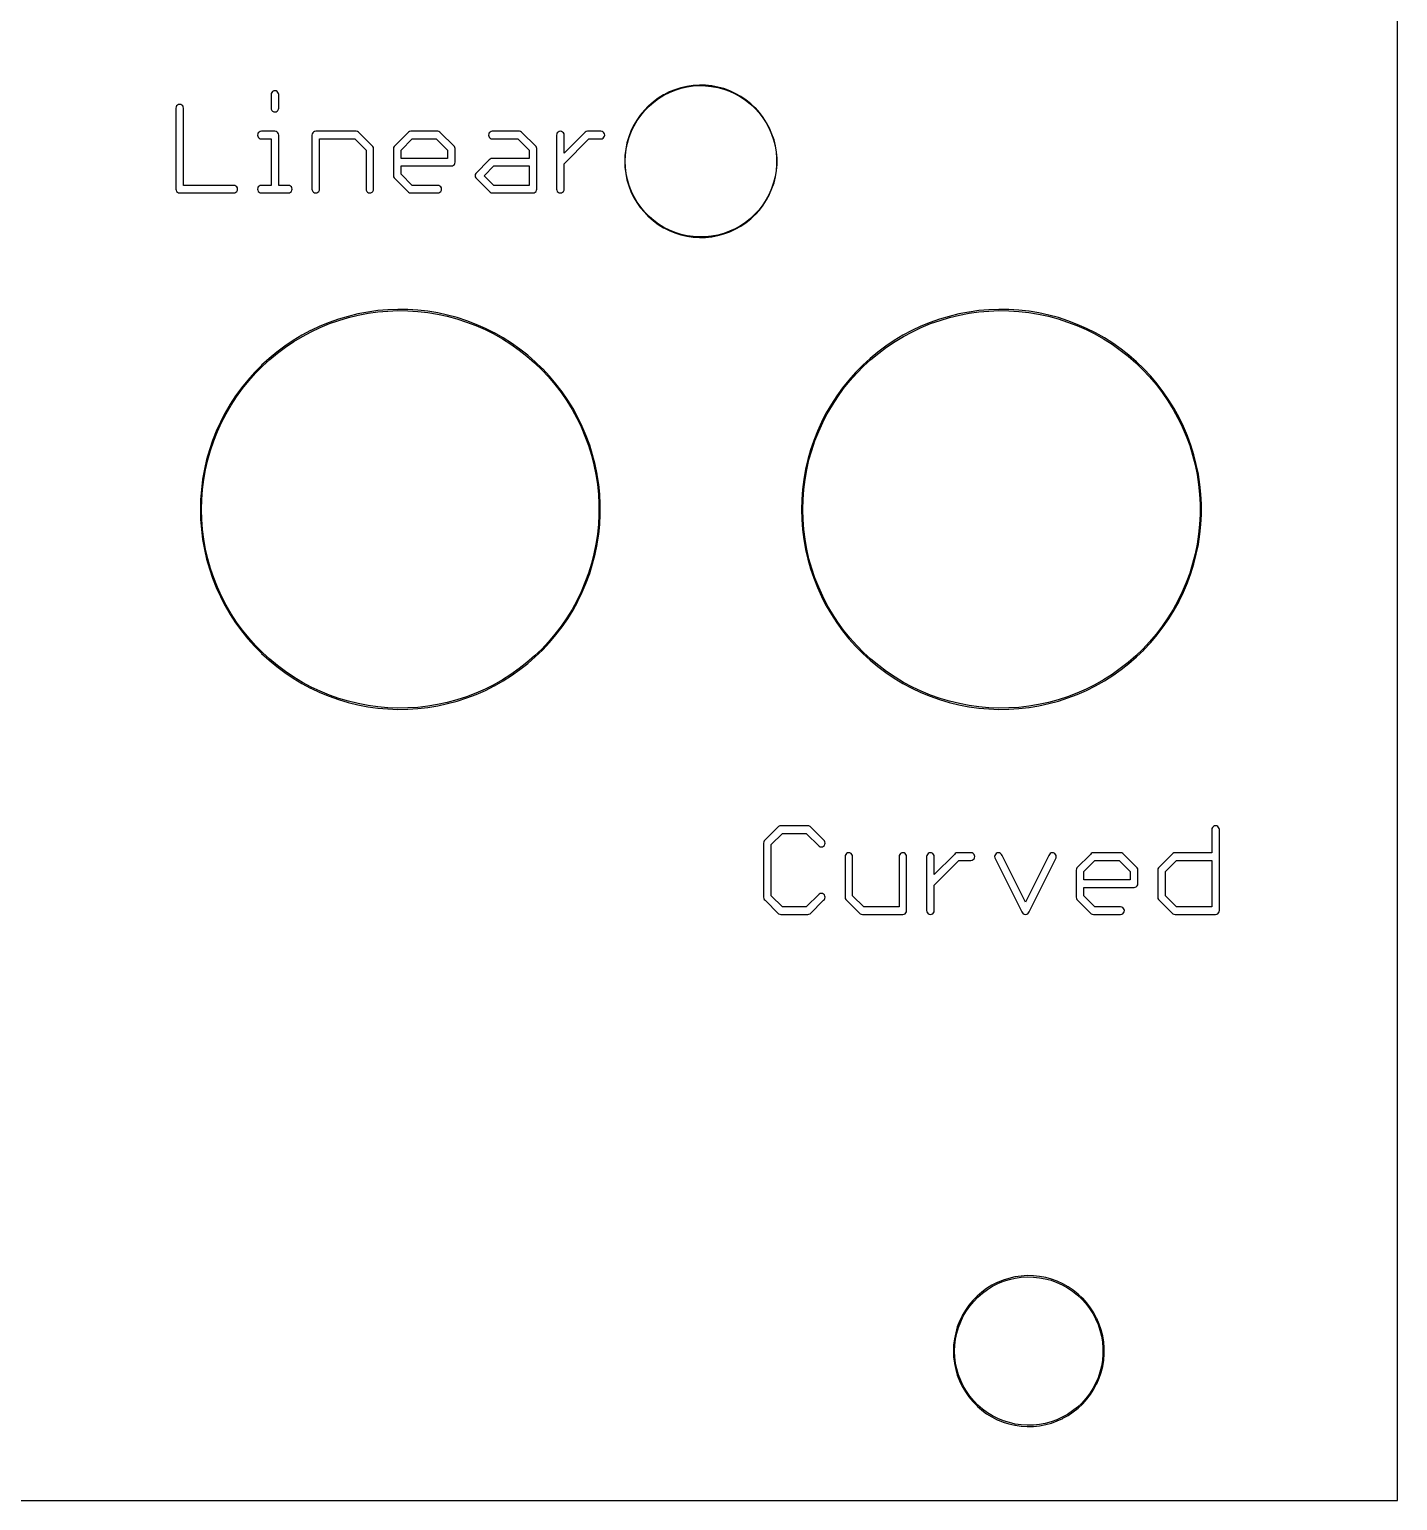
# Model space of a CAD drawing. Extents: x 3 to 69, y 0 to 129.
# Drawn here: x 35.87 to 63.32, y 0.32 to 29.84 of the extents above; entities that cross this region are included whole.
import ezdxf

# ---------------------------------------------------------------- set-up
doc = ezdxf.new("R2010")
doc.units = 0

msp = doc.modelspace()

# ---------------------------------------------------------------- linework, layer by layer
at = {"color": 34, "true_color": 0x008000}
for points in [[(2.7051, 0.3175, 0), (63.32474, 0.3175, 0), (63.32474, 128.81864, 0), (2.7051, 128.81864, 0), (2.7051, 0.3175, 0)], [(49.1871, 28.7147, 0), (49.06263, 28.69691, 0), (49.06107, 28.69667, 0), (48.94169, 28.66873, 0), (48.82231, 28.63063, 0), (48.70801, 28.58491, 0), (48.59625, 28.52903, 0), (48.59483, 28.5283, 0), (48.48815, 28.46226, 0), (48.38909, 28.3886, 0), (48.29511, 28.30732, 0), (48.29399, 28.3062, 0), (48.20763, 28.2173, 0), (48.12635, 28.12078, 0), (48.05523, 28.01918, 0), (47.99173, 27.9125, 0), (47.991, 27.91108, 0), (47.93766, 27.79932, 0), (47.89448, 27.68248, 0), (47.85892, 27.5631, 0), (47.83352, 27.44118, 0), (47.83327, 27.43962, 0), (47.81804, 27.31769, 0), (47.81296, 27.19324, 0), (47.81804, 27.06878, 0), (47.83327, 26.94685, 0), (47.83352, 26.94529, 0), (47.85892, 26.82337, 0), (47.89448, 26.70399, 0), (47.93766, 26.58715, 0), (47.991, 26.47539, 0), (47.99173, 26.47397, 0), (48.05523, 26.36729, 0), (48.12635, 26.26569, 0), (48.20763, 26.16917, 0), (48.29399, 26.08027, 0), (48.29511, 26.07915, 0), (48.38909, 25.99787, 0), (48.48815, 25.92421, 0), (48.59483, 25.85817, 0), (48.59625, 25.85744, 0), (48.70801, 25.80156, 0), (48.82231, 25.75584, 0), (48.94169, 25.71774, 0), (49.06107, 25.6898, 0), (49.06263, 25.68956, 0), (49.1871, 25.67178, 0), (49.31156, 25.66416, 0), (49.43601, 25.6667, 0), (49.55794, 25.6794, 0), (49.5595, 25.67964, 0), (49.68396, 25.7025, 0), (49.80334, 25.73552, 0), (49.92018, 25.7787, 0), (50.03194, 25.8295, 0), (50.03336, 25.83023, 0), (50.14258, 25.89119, 0), (50.24672, 25.95977, 0), (50.34324, 26.03851, 0), (50.43468, 26.12233, 0), (50.4358, 26.12345, 0), (50.51708, 26.21489, 0), (50.59328, 26.31395, 0), (50.66186, 26.41809, 0), (50.72028, 26.52985, 0), (50.72101, 26.53127, 0), (50.76927, 26.64557, 0), (50.80991, 26.76241, 0), (50.84039, 26.88179, 0), (50.86071, 27.00625, 0), (50.86096, 27.00781, 0), (50.87112, 27.13228, 0), (50.87112, 27.25419, 0), (50.86096, 27.37866, 0), (50.86071, 27.38022, 0), (50.84039, 27.50468, 0), (50.80991, 27.62406, 0), (50.76927, 27.7409, 0), (50.72101, 27.8552, 0), (50.72028, 27.85662, 0), (50.66186, 27.96838, 0), (50.59328, 28.07252, 0), (50.51708, 28.17158, 0), (50.4358, 28.26302, 0), (50.43468, 28.26414, 0), (50.34324, 28.34796, 0), (50.24672, 28.4267, 0), (50.14258, 28.49528, 0), (50.03336, 28.55624, 0), (50.03194, 28.55697, 0), (49.92018, 28.60777, 0), (49.80334, 28.65095, 0), (49.68396, 28.68397, 0), (49.5595, 28.70683, 0), (49.55794, 28.70707, 0), (49.43601, 28.71978, 0), (49.31156, 28.72232, 0), (49.1871, 28.7147, 0)], [(49.55746, 25.68951, 0), (49.43601, 25.67686, 0), (49.31156, 25.67432, 0), (49.1871, 25.68193, 0), (49.06392, 25.69954, 0), (48.94482, 25.72741, 0), (48.82544, 25.76551, 0), (48.71114, 25.81123, 0), (48.60063, 25.86648, 0), (48.49412, 25.93242, 0), (48.39506, 26.00608, 0), (48.30128, 26.08719, 0), (48.21584, 26.17514, 0), (48.13456, 26.27166, 0), (48.06344, 26.37326, 0), (48.0002, 26.4795, 0), (47.94733, 26.59028, 0), (47.90415, 26.70712, 0), (47.86859, 26.8265, 0), (47.8433, 26.94789, 0), (47.8282, 27.06878, 0), (47.82312, 27.19324, 0), (47.8282, 27.31769, 0), (47.8433, 27.43858, 0), (47.86859, 27.55997, 0), (47.90415, 27.67935, 0), (47.94733, 27.79619, 0), (48.0002, 27.90697, 0), (48.06344, 28.01321, 0), (48.13456, 28.11481, 0), (48.21584, 28.21133, 0), (48.30128, 28.29928, 0), (48.39506, 28.38039, 0), (48.49412, 28.45405, 0), (48.60063, 28.51999, 0), (48.71114, 28.57524, 0), (48.82544, 28.62096, 0), (48.94482, 28.65906, 0), (49.06392, 28.68693, 0), (49.1871, 28.70454, 0), (49.31156, 28.71216, 0), (49.43601, 28.70962, 0), (49.55746, 28.69696, 0), (49.68083, 28.6743, 0), (49.80021, 28.64128, 0), (49.91705, 28.5981, 0), (50.02821, 28.54757, 0), (50.13661, 28.48707, 0), (50.24075, 28.41849, 0), (50.33727, 28.33975, 0), (50.42804, 28.25655, 0), (50.50887, 28.16561, 0), (50.58507, 28.06655, 0), (50.65365, 27.96241, 0), (50.71139, 27.85195, 0), (50.7596, 27.73777, 0), (50.80024, 27.62093, 0), (50.83072, 27.50155, 0), (50.85082, 27.37846, 0), (50.86096, 27.25419, 0), (50.86096, 27.13228, 0), (50.85082, 27.00801, 0), (50.83072, 26.88492, 0), (50.80024, 26.76554, 0), (50.7596, 26.6487, 0), (50.71139, 26.53452, 0), (50.65365, 26.42406, 0), (50.58507, 26.31992, 0), (50.50887, 26.22086, 0), (50.42804, 26.12992, 0), (50.33727, 26.04672, 0), (50.24075, 25.96798, 0), (50.13661, 25.8994, 0), (50.02821, 25.8389, 0), (49.91705, 25.78837, 0), (49.80021, 25.74519, 0), (49.68083, 25.71217, 0), (49.55746, 25.68951, 0)], [(40.7924, 28.18384, 0), (40.81593, 28.18756, 0), (40.83717, 28.19839, 0), (40.85404, 28.21525, 0), (40.86487, 28.23649, 0), (40.8686, 28.26004, 0), (40.8686, 28.53181, 0), (40.86487, 28.55536, 0), (40.85404, 28.5766, 0), (40.83717, 28.59346, 0), (40.81593, 28.60429, 0), (40.7924, 28.60801, 0), (40.76885, 28.60429, 0), (40.74761, 28.59346, 0), (40.73075, 28.5766, 0), (40.71992, 28.55536, 0), (40.7162, 28.53181, 0), (40.7162, 28.26004, 0), (40.71992, 28.23649, 0), (40.73075, 28.21525, 0), (40.74761, 28.19839, 0), (40.76885, 28.18756, 0), (40.7924, 28.18384, 0)], [(39.96689, 26.55824, 0), (39.99044, 26.56196, 0), (40.01168, 26.57279, 0), (40.02854, 26.58965, 0), (40.03937, 26.61089, 0), (40.04309, 26.63444, 0), (40.03937, 26.65798, 0), (40.02854, 26.67922, 0), (40.01168, 26.69608, 0), (39.99044, 26.70691, 0), (39.96689, 26.71064, 0), (38.9585, 26.71064, 0), (38.9585, 28.26004, 0), (38.95479, 28.28358, 0), (38.94395, 28.30482, 0), (38.9271, 28.32168, 0), (38.90585, 28.33251, 0), (38.8823, 28.33624, 0), (38.85877, 28.33251, 0), (38.83753, 28.32168, 0), (38.82067, 28.30482, 0), (38.80984, 28.28358, 0), (38.8061, 28.26004, 0), (38.8061, 26.63444, 0), (38.80984, 26.61089, 0), (38.82067, 26.58965, 0), (38.83753, 26.57279, 0), (38.85877, 26.56196, 0), (38.8823, 26.55824, 0), (39.96689, 26.55824, 0)], [(40.52061, 27.79521, 0), (40.49707, 27.79149, 0), (40.47583, 27.78066, 0), (40.45897, 27.7638, 0), (40.44814, 27.74256, 0), (40.44441, 27.71901, 0), (40.44814, 27.69547, 0), (40.45897, 27.67423, 0), (40.47583, 27.65737, 0), (40.49707, 27.64654, 0), (40.52061, 27.64281, 0), (40.7162, 27.64281, 0), (40.7162, 26.71064, 0), (40.52061, 26.71064, 0), (40.49707, 26.70691, 0), (40.47583, 26.69608, 0), (40.45897, 26.67922, 0), (40.44814, 26.65798, 0), (40.44441, 26.63444, 0), (40.44814, 26.61089, 0), (40.45897, 26.58965, 0), (40.47583, 26.57279, 0), (40.49707, 26.56196, 0), (40.52061, 26.55824, 0), (41.06163, 26.55824, 0), (41.08518, 26.56196, 0), (41.10642, 26.57279, 0), (41.12328, 26.58965, 0), (41.13411, 26.61089, 0), (41.13783, 26.63444, 0), (41.13411, 26.65798, 0), (41.12328, 26.67922, 0), (41.10642, 26.69608, 0), (41.08518, 26.70691, 0), (41.06163, 26.71064, 0), (40.8686, 26.71064, 0), (40.8686, 27.71901, 0), (40.86487, 27.74256, 0), (40.85404, 27.7638, 0), (40.83717, 27.78066, 0), (40.81593, 27.79149, 0), (40.7924, 27.79521, 0), (40.52061, 27.79521, 0)], [(41.61282, 27.79521, 0), (41.58927, 27.79149, 0), (41.56803, 27.78066, 0), (41.55117, 27.7638, 0), (41.54034, 27.74256, 0), (41.53662, 27.71901, 0), (41.53662, 26.63444, 0), (41.54034, 26.61089, 0), (41.55117, 26.58965, 0), (41.56803, 26.57279, 0), (41.58927, 26.56196, 0), (41.61282, 26.55824, 0), (41.63636, 26.56196, 0), (41.6576, 26.57279, 0), (41.67446, 26.58965, 0), (41.68529, 26.61089, 0), (41.68902, 26.63444, 0), (41.68902, 27.64281, 0), (42.39539, 27.64281, 0), (42.6212, 27.417, 0), (42.6212, 26.63444, 0), (42.62492, 26.61089, 0), (42.63575, 26.58965, 0), (42.65261, 26.57279, 0), (42.67385, 26.56196, 0), (42.6974, 26.55824, 0), (42.72094, 26.56196, 0), (42.74218, 26.57279, 0), (42.75904, 26.58965, 0), (42.76987, 26.61089, 0), (42.7736, 26.63444, 0), (42.7736, 27.44723, 0), (42.76987, 27.47078, 0), (42.75904, 27.49202, 0), (42.4704, 27.78066, 0), (42.44916, 27.79149, 0), (42.42561, 27.79521, 0), (41.61282, 27.79521, 0)], [(44.3567, 27.10298, 0), (44.37794, 27.11381, 0), (44.3948, 27.13067, 0), (44.40563, 27.15191, 0), (44.40936, 27.17546, 0), (44.40936, 27.44723, 0), (44.40563, 27.47078, 0), (44.3948, 27.49202, 0), (44.10616, 27.78066, 0), (44.08492, 27.79149, 0), (44.06137, 27.79521, 0), (43.52036, 27.79521, 0), (43.49681, 27.79149, 0), (43.47557, 27.78066, 0), (43.18693, 27.49202, 0), (43.1761, 27.47078, 0), (43.17238, 27.44723, 0), (43.17238, 26.90368, 0), (43.1761, 26.88013, 0), (43.18693, 26.85889, 0), (43.20379, 26.84203, 0), (43.47557, 26.57279, 0), (43.49681, 26.56196, 0), (43.52036, 26.55824, 0), (44.06137, 26.55824, 0), (44.08492, 26.56196, 0), (44.10616, 26.57279, 0), (44.12302, 26.58965, 0), (44.13385, 26.61089, 0), (44.13757, 26.63444, 0), (44.13385, 26.65798, 0), (44.12302, 26.67922, 0), (44.10616, 26.69608, 0), (44.08492, 26.70691, 0), (44.06137, 26.71064, 0), (43.55044, 26.71064, 0), (43.32478, 26.93419, 0), (43.32478, 27.09926, 0), (44.33316, 27.09926, 0), (44.3567, 27.10298, 0)], [(45.15612, 27.79521, 0), (45.13257, 27.79149, 0), (45.11133, 27.78066, 0), (45.09447, 27.7638, 0), (45.08364, 27.74256, 0), (45.07992, 27.71901, 0), (45.08364, 27.69547, 0), (45.09447, 27.67423, 0), (45.11133, 27.65737, 0), (45.13257, 27.64654, 0), (45.15612, 27.64281, 0), (45.66945, 27.64281, 0), (45.89526, 27.417, 0), (45.89526, 27.25166, 0), (45.15612, 27.25166, 0), (45.13257, 27.24793, 0), (45.11133, 27.2371, 0), (45.09447, 27.22024, 0), (44.82523, 26.94846, 0), (44.8144, 26.92722, 0), (44.81068, 26.90368, 0), (44.8144, 26.88013, 0), (44.82523, 26.85889, 0), (45.11133, 26.57279, 0), (45.13257, 26.56196, 0), (45.15612, 26.55824, 0), (45.97146, 26.55824, 0), (45.995, 26.56196, 0), (46.01624, 26.57279, 0), (46.0331, 26.58965, 0), (46.04393, 26.61089, 0), (46.04766, 26.63444, 0), (46.04766, 27.44723, 0), (46.04393, 27.47078, 0), (46.0331, 27.49202, 0), (45.74446, 27.78066, 0), (45.72322, 27.79149, 0), (45.69967, 27.79521, 0), (45.15612, 27.79521, 0)], [(46.59884, 27.35809, 0), (46.59884, 27.71901, 0), (46.59511, 27.74256, 0), (46.58428, 27.7638, 0), (46.56742, 27.78066, 0), (46.54618, 27.79149, 0), (46.52264, 27.79521, 0), (46.49909, 27.79149, 0), (46.47785, 27.78066, 0), (46.46099, 27.7638, 0), (46.45016, 27.74256, 0), (46.44644, 27.71901, 0), (46.44644, 26.63444, 0), (46.45016, 26.61089, 0), (46.46099, 26.58965, 0), (46.47785, 26.57279, 0), (46.49909, 26.56196, 0), (46.52264, 26.55824, 0), (46.54618, 26.56196, 0), (46.56742, 26.57279, 0), (46.58428, 26.58965, 0), (46.59511, 26.61089, 0), (46.59884, 26.63444, 0), (46.59884, 27.14523, 0), (47.09642, 27.64281, 0), (47.33544, 27.64281, 0), (47.35898, 27.64654, 0), (47.38022, 27.65737, 0), (47.39708, 27.67423, 0), (47.40791, 27.69547, 0), (47.41164, 27.71901, 0), (47.40791, 27.74256, 0), (47.39708, 27.7638, 0), (47.38022, 27.78066, 0), (47.35898, 27.79149, 0), (47.33544, 27.79521, 0), (47.06619, 27.79521, 0), (47.04265, 27.79149, 0), (47.02141, 27.78066, 0), (46.59884, 27.35809, 0)], [(44.25696, 27.25166, 0), (43.32478, 27.25166, 0), (43.32478, 27.41701, 0), (43.55058, 27.64281, 0), (44.03115, 27.64281, 0), (44.25696, 27.417, 0), (44.25696, 27.25166, 0)], [(45.89526, 26.71064, 0), (45.18634, 26.71064, 0), (44.99309, 26.90389, 0), (45.18664, 27.09926, 0), (45.89526, 27.09926, 0), (45.89526, 26.71064, 0)], [(43.05808, 24.21382, 0), (42.85742, 24.19603, 0), (42.65929, 24.16809, 0), (42.65537, 24.16747, 0), (42.45725, 24.12937, 0), (42.26167, 24.08111, 0), (42.06863, 24.02523, 0), (41.88067, 23.95919, 0), (41.69271, 23.88299, 0), (41.51236, 23.79663, 0), (41.50883, 23.79483, 0), (41.33103, 23.70085, 0), (41.15831, 23.59671, 0), (40.99067, 23.48495, 0), (40.83065, 23.36303, 0), (40.67571, 23.23603, 0), (40.52585, 23.09887, 0), (40.52304, 23.09606, 0), (40.38333, 22.95382, 0), (40.24872, 22.80396, 0), (40.12172, 22.64648, 0), (40.00488, 22.48392, 0), (39.89566, 22.31628, 0), (39.79406, 22.14356, 0), (39.70008, 21.96322, 0), (39.69827, 21.95968, 0), (39.61699, 21.7768, 0), (39.54079, 21.59138, 0), (39.4773, 21.40088, 0), (39.42142, 21.20784, 0), (39.37824, 21.01226, 0), (39.34268, 20.81413, 0), (39.34205, 20.81022, 0), (39.31666, 20.60954, 0), (39.30142, 20.4089, 0), (39.29634, 20.20824, 0), (39.30142, 20.00757, 0), (39.31666, 19.80692, 0), (39.34205, 19.60626, 0), (39.34268, 19.60232, 0), (39.37824, 19.40421, 0), (39.42142, 19.20863, 0), (39.4773, 19.01559, 0), (39.54079, 18.82509, 0), (39.61699, 18.63967, 0), (39.69827, 18.45679, 0), (39.70008, 18.45325, 0), (39.79406, 18.27291, 0), (39.89566, 18.10019, 0), (40.00488, 17.93255, 0), (40.12172, 17.76999, 0), (40.24872, 17.61251, 0), (40.38333, 17.46265, 0), (40.52304, 17.32041, 0), (40.52585, 17.31759, 0), (40.67571, 17.18044, 0), (40.83065, 17.05343, 0), (40.99067, 16.93152, 0), (41.15831, 16.81975, 0), (41.33103, 16.71562, 0), (41.50883, 16.62164, 0), (41.51236, 16.61984, 0), (41.69271, 16.53348, 0), (41.88067, 16.45728, 0), (42.06863, 16.39124, 0), (42.26167, 16.33536, 0), (42.45725, 16.28709, 0), (42.65537, 16.24899, 0), (42.65929, 16.24838, 0), (42.85742, 16.22044, 0), (43.05808, 16.20264, 0), (43.25874, 16.19503, 0), (43.4594, 16.19757, 0), (43.66006, 16.21028, 0), (43.86071, 16.23313, 0), (43.86464, 16.23376, 0), (44.06276, 16.26678, 0), (44.25834, 16.30996, 0), (44.45392, 16.36076, 0), (44.64442, 16.42426, 0), (44.83238, 16.49538, 0), (45.0178, 16.57666, 0), (45.1956, 16.66556, 0), (45.19914, 16.66735, 0), (45.3744, 16.76642, 0), (45.54458, 16.87564, 0), (45.70968, 16.99248, 0), (45.86716, 17.1144, 0), (46.01956, 17.24647, 0), (46.16434, 17.38618, 0), (46.16715, 17.38899, 0), (46.30431, 17.53631, 0), (46.43385, 17.68871, 0), (46.55577, 17.84873, 0), (46.67007, 18.01382, 0), (46.77675, 18.18655, 0), (46.87327, 18.3618, 0), (46.87507, 18.36535, 0), (46.96143, 18.54569, 0), (47.04017, 18.73111, 0), (47.11129, 18.92161, 0), (47.16971, 19.11211, 0), (47.22051, 19.30769, 0), (47.26115, 19.50327, 0), (47.26178, 19.5072, 0), (47.29226, 19.70786, 0), (47.31258, 19.90597, 0), (47.32274, 20.10663, 0), (47.32274, 20.30983, 0), (47.31258, 20.5105, 0), (47.29226, 20.70862, 0), (47.26178, 20.90928, 0), (47.26115, 20.9132, 0), (47.22051, 21.10878, 0), (47.16971, 21.30436, 0), (47.11129, 21.49486, 0), (47.04017, 21.68536, 0), (46.96143, 21.87078, 0), (46.87507, 22.05112, 0), (46.87327, 22.05466, 0), (46.77675, 22.22992, 0), (46.67007, 22.40264, 0), (46.55577, 22.56774, 0), (46.43385, 22.72776, 0), (46.30431, 22.88016, 0), (46.16715, 23.02748, 0), (46.16434, 23.03029, 0), (46.01956, 23.16999, 0), (45.86716, 23.30207, 0), (45.70968, 23.42399, 0), (45.54458, 23.54083, 0), (45.3744, 23.65005, 0), (45.19914, 23.74911, 0), (45.1956, 23.75091, 0), (45.0178, 23.83981, 0), (44.83238, 23.92109, 0), (44.64442, 23.99221, 0), (44.45392, 24.05571, 0), (44.25834, 24.10651, 0), (44.06276, 24.14969, 0), (43.86464, 24.18271, 0), (43.86071, 24.18333, 0), (43.66006, 24.2062, 0), (43.4594, 24.2189, 0), (43.25874, 24.22143, 0), (43.05808, 24.21382, 0)], [(55.12307, 24.21382, 0), (54.92242, 24.19603, 0), (54.7243, 24.16809, 0), (54.72037, 24.16747, 0), (54.52225, 24.12937, 0), (54.32667, 24.08111, 0), (54.13363, 24.02523, 0), (53.94567, 23.95919, 0), (53.75771, 23.88299, 0), (53.57737, 23.79663, 0), (53.57383, 23.79483, 0), (53.39603, 23.70085, 0), (53.22331, 23.59671, 0), (53.05567, 23.48495, 0), (52.89565, 23.36303, 0), (52.74071, 23.23603, 0), (52.59085, 23.09887, 0), (52.58804, 23.09606, 0), (52.44834, 22.95382, 0), (52.31372, 22.80396, 0), (52.18672, 22.64648, 0), (52.06988, 22.48392, 0), (51.96066, 22.31628, 0), (51.85906, 22.14356, 0), (51.76508, 21.96322, 0), (51.76328, 21.95968, 0), (51.682, 21.7768, 0), (51.6058, 21.59138, 0), (51.5423, 21.40088, 0), (51.48642, 21.20784, 0), (51.44324, 21.01226, 0), (51.40768, 20.81413, 0), (51.40705, 20.81022, 0), (51.38166, 20.60954, 0), (51.36642, 20.4089, 0), (51.36134, 20.20824, 0), (51.36642, 20.00757, 0), (51.38166, 19.80692, 0), (51.40705, 19.60626, 0), (51.40768, 19.60232, 0), (51.44324, 19.40421, 0), (51.48642, 19.20863, 0), (51.5423, 19.01559, 0), (51.6058, 18.82509, 0), (51.682, 18.63967, 0), (51.76328, 18.45679, 0), (51.76508, 18.45325, 0), (51.85906, 18.27291, 0), (51.96066, 18.10019, 0), (52.06988, 17.93255, 0), (52.18672, 17.76999, 0), (52.31372, 17.61251, 0), (52.44834, 17.46265, 0), (52.58804, 17.32041, 0), (52.59085, 17.31759, 0), (52.74071, 17.18044, 0), (52.89565, 17.05343, 0), (53.05567, 16.93152, 0), (53.22331, 16.81975, 0), (53.39603, 16.71562, 0), (53.57383, 16.62164, 0), (53.57737, 16.61984, 0), (53.75771, 16.53348, 0), (53.94567, 16.45728, 0), (54.13363, 16.39124, 0), (54.32667, 16.33536, 0), (54.52225, 16.28709, 0), (54.72037, 16.24899, 0), (54.7243, 16.24838, 0), (54.92242, 16.22044, 0), (55.12307, 16.20264, 0), (55.32374, 16.19503, 0), (55.52439, 16.19757, 0), (55.72506, 16.21028, 0), (55.92572, 16.23313, 0), (55.92964, 16.23376, 0), (56.12776, 16.26678, 0), (56.32334, 16.30996, 0), (56.51892, 16.36076, 0), (56.70942, 16.42426, 0), (56.89738, 16.49538, 0), (57.0828, 16.57666, 0), (57.2606, 16.66556, 0), (57.26414, 16.66735, 0), (57.4394, 16.76642, 0), (57.60958, 16.87564, 0), (57.77468, 16.99248, 0), (57.93216, 17.1144, 0), (58.08456, 17.24647, 0), (58.22934, 17.38618, 0), (58.23215, 17.38899, 0), (58.36931, 17.53631, 0), (58.49885, 17.68871, 0), (58.62077, 17.84873, 0), (58.73507, 18.01382, 0), (58.84175, 18.18655, 0), (58.93827, 18.3618, 0), (58.94007, 18.36535, 0), (59.02643, 18.54569, 0), (59.10517, 18.73111, 0), (59.17629, 18.92161, 0), (59.23471, 19.11211, 0), (59.28551, 19.30769, 0), (59.32615, 19.50327, 0), (59.32678, 19.5072, 0), (59.35726, 19.70786, 0), (59.37758, 19.90597, 0), (59.38774, 20.10663, 0), (59.38774, 20.30983, 0), (59.37758, 20.5105, 0), (59.35726, 20.70862, 0), (59.32678, 20.90928, 0), (59.32615, 20.9132, 0), (59.28551, 21.10878, 0), (59.23471, 21.30436, 0), (59.17629, 21.49486, 0), (59.10517, 21.68536, 0), (59.02643, 21.87078, 0), (58.94007, 22.05112, 0), (58.93827, 22.05466, 0), (58.84175, 22.22992, 0), (58.73507, 22.40264, 0), (58.62077, 22.56774, 0), (58.49885, 22.72776, 0), (58.36931, 22.88016, 0), (58.23215, 23.02748, 0), (58.22934, 23.03029, 0), (58.08456, 23.16999, 0), (57.93216, 23.30207, 0), (57.77468, 23.42399, 0), (57.60958, 23.54083, 0), (57.4394, 23.65005, 0), (57.26414, 23.74911, 0), (57.2606, 23.75091, 0), (57.0828, 23.83981, 0), (56.89738, 23.92109, 0), (56.70942, 23.99221, 0), (56.51892, 24.05571, 0), (56.32334, 24.10651, 0), (56.12776, 24.14969, 0), (55.92964, 24.18271, 0), (55.92572, 24.18333, 0), (55.72506, 24.2062, 0), (55.52439, 24.2189, 0), (55.32374, 24.22143, 0), (55.12307, 24.21382, 0)], [(43.66006, 16.23567, 0), (43.4594, 16.22297, 0), (43.25874, 16.22043, 0), (43.05808, 16.22805, 0), (42.85742, 16.24583, 0), (42.66194, 16.2734, 0), (42.4651, 16.31125, 0), (42.26952, 16.35951, 0), (42.07648, 16.41538, 0), (41.88852, 16.48143, 0), (41.70056, 16.55763, 0), (41.52185, 16.6432, 0), (41.34596, 16.73617, 0), (41.17324, 16.8403, 0), (41.0056, 16.95207, 0), (40.84558, 17.07398, 0), (40.69064, 17.20099, 0), (40.54118, 17.33778, 0), (40.40388, 17.47758, 0), (40.26927, 17.62744, 0), (40.14227, 17.78492, 0), (40.02543, 17.94747, 0), (39.91621, 18.11512, 0), (39.81461, 18.28784, 0), (39.72217, 18.46522, 0), (39.64115, 18.64752, 0), (39.56495, 18.83294, 0), (39.50145, 19.02344, 0), (39.44556, 19.21648, 0), (39.40238, 19.41206, 0), (39.36728, 19.60765, 0), (39.34205, 19.80692, 0), (39.32682, 20.00757, 0), (39.32174, 20.20824, 0), (39.32682, 20.4089, 0), (39.34205, 20.60954, 0), (39.36728, 20.8088, 0), (39.40238, 21.00441, 0), (39.44556, 21.19999, 0), (39.50145, 21.39303, 0), (39.56495, 21.58353, 0), (39.64115, 21.76895, 0), (39.72217, 21.95125, 0), (39.81461, 22.12863, 0), (39.91621, 22.30135, 0), (40.02543, 22.46899, 0), (40.14227, 22.63155, 0), (40.26927, 22.78903, 0), (40.40388, 22.93889, 0), (40.54127, 23.07877, 0), (40.69064, 23.21548, 0), (40.84558, 23.34248, 0), (41.0056, 23.4644, 0), (41.17324, 23.57616, 0), (41.34596, 23.6803, 0), (41.52165, 23.77317, 0), (41.70056, 23.85884, 0), (41.88852, 23.93504, 0), (42.07648, 24.00108, 0), (42.26952, 24.05696, 0), (42.4651, 24.10522, 0), (42.66194, 24.14307, 0), (42.85742, 24.17064, 0), (43.05808, 24.18842, 0), (43.25874, 24.19604, 0), (43.4594, 24.1935, 0), (43.66006, 24.1808, 0), (43.86008, 24.15801, 0), (44.05491, 24.12554, 0), (44.25049, 24.08236, 0), (44.44607, 24.03156, 0), (44.63657, 23.96806, 0), (44.82453, 23.89694, 0), (45.00995, 23.81566, 0), (45.18467, 23.7283, 0), (45.35947, 23.6295, 0), (45.52965, 23.52028, 0), (45.69475, 23.40344, 0), (45.85223, 23.28152, 0), (46.00463, 23.14944, 0), (46.1475, 23.01158, 0), (46.28376, 22.86523, 0), (46.4133, 22.71283, 0), (46.53522, 22.55281, 0), (46.64952, 22.38771, 0), (46.7562, 22.21499, 0), (46.85192, 22.04119, 0), (46.93728, 21.86293, 0), (47.01602, 21.67751, 0), (47.08714, 21.48701, 0), (47.14556, 21.29651, 0), (47.19636, 21.10093, 0), (47.23692, 20.90573, 0), (47.26685, 20.70862, 0), (47.28718, 20.5105, 0), (47.29734, 20.30983, 0), (47.29734, 20.10663, 0), (47.28718, 19.90597, 0), (47.26685, 19.70786, 0), (47.2369, 19.51064, 0), (47.19636, 19.31553, 0), (47.14556, 19.11996, 0), (47.08714, 18.92946, 0), (47.01602, 18.73895, 0), (46.93728, 18.55354, 0), (46.85192, 18.37528, 0), (46.7562, 18.20148, 0), (46.64952, 18.02875, 0), (46.53522, 17.86366, 0), (46.4133, 17.70364, 0), (46.28376, 17.55124, 0), (46.1475, 17.40489, 0), (46.00463, 17.26702, 0), (45.85223, 17.13495, 0), (45.69475, 17.01303, 0), (45.52965, 16.89619, 0), (45.35947, 16.78697, 0), (45.18482, 16.68825, 0), (45.00995, 16.60081, 0), (44.82453, 16.51953, 0), (44.63657, 16.44841, 0), (44.44607, 16.38491, 0), (44.25049, 16.33411, 0), (44.05491, 16.29093, 0), (43.86008, 16.25846, 0), (43.66006, 16.23567, 0)], [(55.72506, 16.23567, 0), (55.52439, 16.22297, 0), (55.32374, 16.22043, 0), (55.12307, 16.22805, 0), (54.92242, 16.24583, 0), (54.72691, 16.2734, 0), (54.5301, 16.31125, 0), (54.33452, 16.35951, 0), (54.14148, 16.41538, 0), (53.95352, 16.48143, 0), (53.76556, 16.55763, 0), (53.58685, 16.6432, 0), (53.41096, 16.73617, 0), (53.23824, 16.8403, 0), (53.0706, 16.95207, 0), (52.91058, 17.07398, 0), (52.75564, 17.20099, 0), (52.60618, 17.33778, 0), (52.46889, 17.47758, 0), (52.33427, 17.62744, 0), (52.20727, 17.78492, 0), (52.09043, 17.94747, 0), (51.98121, 18.11512, 0), (51.87961, 18.28784, 0), (51.78717, 18.46522, 0), (51.70615, 18.64752, 0), (51.62995, 18.83294, 0), (51.56645, 19.02344, 0), (51.51057, 19.21648, 0), (51.46739, 19.41206, 0), (51.43228, 19.60765, 0), (51.40706, 19.80692, 0), (51.39182, 20.00757, 0), (51.38674, 20.20824, 0), (51.39182, 20.4089, 0), (51.40706, 20.60954, 0), (51.43228, 20.8088, 0), (51.46739, 21.00441, 0), (51.51057, 21.19999, 0), (51.56645, 21.39303, 0), (51.62995, 21.58353, 0), (51.70615, 21.76895, 0), (51.78717, 21.95125, 0), (51.87961, 22.12863, 0), (51.98121, 22.30135, 0), (52.09043, 22.46899, 0), (52.20727, 22.63155, 0), (52.33427, 22.78903, 0), (52.46889, 22.93889, 0), (52.60628, 23.07877, 0), (52.75564, 23.21548, 0), (52.91058, 23.34248, 0), (53.0706, 23.4644, 0), (53.23824, 23.57616, 0), (53.41096, 23.6803, 0), (53.58665, 23.77317, 0), (53.76556, 23.85884, 0), (53.95352, 23.93504, 0), (54.14148, 24.00108, 0), (54.33452, 24.05696, 0), (54.5301, 24.10522, 0), (54.72691, 24.14307, 0), (54.92242, 24.17064, 0), (55.12307, 24.18842, 0), (55.32374, 24.19604, 0), (55.52439, 24.1935, 0), (55.72506, 24.1808, 0), (55.92506, 24.15802, 0), (56.11991, 24.12554, 0), (56.31549, 24.08236, 0), (56.51107, 24.03156, 0), (56.70157, 23.96806, 0), (56.88953, 23.89694, 0), (57.07495, 23.81566, 0), (57.24967, 23.7283, 0), (57.42447, 23.6295, 0), (57.59465, 23.52028, 0), (57.75975, 23.40344, 0), (57.91723, 23.28152, 0), (58.06963, 23.14944, 0), (58.2125, 23.01158, 0), (58.34876, 22.86523, 0), (58.4783, 22.71283, 0), (58.60022, 22.55281, 0), (58.71452, 22.38771, 0), (58.8212, 22.21499, 0), (58.91692, 22.04119, 0), (59.00228, 21.86293, 0), (59.08102, 21.67751, 0), (59.15214, 21.48701, 0), (59.21056, 21.29651, 0), (59.26136, 21.10093, 0), (59.30188, 20.9059, 0), (59.33185, 20.70862, 0), (59.35218, 20.5105, 0), (59.36234, 20.30983, 0), (59.36234, 20.10663, 0), (59.35218, 19.90597, 0), (59.33185, 19.70786, 0), (59.30187, 19.51046, 0), (59.26136, 19.31553, 0), (59.21056, 19.11996, 0), (59.15214, 18.92946, 0), (59.08102, 18.73895, 0), (59.00228, 18.55354, 0), (58.91692, 18.37528, 0), (58.8212, 18.20148, 0), (58.71452, 18.02875, 0), (58.60022, 17.86366, 0), (58.4783, 17.70364, 0), (58.34876, 17.55124, 0), (58.2125, 17.40489, 0), (58.06963, 17.26702, 0), (57.91723, 17.13495, 0), (57.75975, 17.01303, 0), (57.59465, 16.89619, 0), (57.42447, 16.78697, 0), (57.24982, 16.68825, 0), (57.07495, 16.60081, 0), (56.88953, 16.51953, 0), (56.70157, 16.44841, 0), (56.51107, 16.38491, 0), (56.31549, 16.33411, 0), (56.11991, 16.29093, 0), (55.92506, 16.25845, 0), (55.72506, 16.23567, 0)], [(50.94731, 13.85823, 0), (50.92377, 13.85451, 0), (50.90253, 13.84368, 0), (50.61389, 13.55504, 0), (50.60306, 13.5338, 0), (50.59934, 13.51026, 0), (50.59934, 12.42568, 0), (50.60306, 12.40213, 0), (50.61389, 12.38089, 0), (50.63075, 12.36403, 0), (50.90253, 12.09479, 0), (50.92377, 12.08396, 0), (50.94731, 12.08024, 0), (51.48833, 12.08024, 0), (51.51188, 12.08396, 0), (51.53312, 12.09479, 0), (51.8049, 12.36403, 0), (51.82176, 12.38089, 0), (51.83259, 12.40213, 0), (51.83631, 12.42568, 0), (51.83259, 12.44922, 0), (51.82176, 12.47046, 0), (51.8049, 12.48732, 0), (51.78366, 12.49815, 0), (51.76011, 12.50188, 0), (51.73657, 12.49815, 0), (51.71533, 12.48732, 0), (51.45825, 12.23264, 0), (50.9774, 12.23264, 0), (50.75174, 12.45619, 0), (50.75174, 13.48003, 0), (50.97754, 13.70583, 0), (51.45811, 13.70583, 0), (51.71533, 13.44861, 0), (51.73657, 13.43778, 0), (51.76011, 13.43406, 0), (51.78366, 13.43778, 0), (51.8049, 13.44861, 0), (51.82176, 13.46547, 0), (51.83259, 13.48671, 0), (51.83631, 13.51026, 0), (51.83259, 13.5338, 0), (51.82176, 13.55504, 0), (51.53312, 13.84368, 0), (51.51188, 13.85451, 0), (51.48833, 13.85823, 0), (50.94731, 13.85823, 0)], [(58.52599, 13.01402, 0), (58.51516, 12.99278, 0), (58.51143, 12.96924, 0), (58.51143, 12.42568, 0), (58.51516, 12.40213, 0), (58.52599, 12.38089, 0), (58.54285, 12.36403, 0), (58.81463, 12.09479, 0), (58.83587, 12.08396, 0), (58.85941, 12.08024, 0), (59.67222, 12.08024, 0), (59.69576, 12.08396, 0), (59.717, 12.09479, 0), (59.73386, 12.11165, 0), (59.74469, 12.13289, 0), (59.74842, 12.15644, 0), (59.74842, 13.78203, 0), (59.74469, 13.80558, 0), (59.73386, 13.82682, 0), (59.717, 13.84368, 0), (59.69576, 13.85451, 0), (59.67222, 13.85823, 0), (59.64867, 13.85451, 0), (59.62743, 13.84368, 0), (59.61057, 13.82682, 0), (59.59974, 13.80558, 0), (59.59602, 13.78203, 0), (59.59602, 13.31722, 0), (58.85941, 13.31722, 0), (58.83587, 13.31349, 0), (58.81463, 13.30266, 0), (58.52599, 13.01402, 0)], [(53.39587, 12.08024, 0), (53.41942, 12.08396, 0), (53.44066, 12.09479, 0), (53.45752, 12.11165, 0), (53.46835, 12.13289, 0), (53.47207, 12.15644, 0), (53.47207, 13.24102, 0), (53.46835, 13.26456, 0), (53.45752, 13.2858, 0), (53.44066, 13.30266, 0), (53.41942, 13.31349, 0), (53.39587, 13.31722, 0), (53.37233, 13.31349, 0), (53.35109, 13.30266, 0), (53.33423, 13.2858, 0), (53.3234, 13.26456, 0), (53.31967, 13.24102, 0), (53.31967, 12.23264, 0), (52.61316, 12.23264, 0), (52.3875, 12.45619, 0), (52.3875, 13.24102, 0), (52.38377, 13.26456, 0), (52.37294, 13.2858, 0), (52.35608, 13.30266, 0), (52.33484, 13.31349, 0), (52.3113, 13.31722, 0), (52.28775, 13.31349, 0), (52.26651, 13.30266, 0), (52.24965, 13.2858, 0), (52.23882, 13.26456, 0), (52.2351, 13.24102, 0), (52.2351, 12.42568, 0), (52.23882, 12.40213, 0), (52.24965, 12.38089, 0), (52.26651, 12.36403, 0), (52.53829, 12.09479, 0), (52.55953, 12.08396, 0), (52.58308, 12.08024, 0), (53.39587, 12.08024, 0)], [(53.9496, 12.08024, 0), (53.97314, 12.08396, 0), (53.99438, 12.09479, 0), (54.01124, 12.11165, 0), (54.02207, 12.13289, 0), (54.0258, 12.15644, 0), (54.0258, 12.6673, 0), (54.521, 13.16482, 0), (54.7624, 13.16482, 0), (54.78594, 13.16854, 0), (54.80718, 13.17937, 0), (54.82404, 13.19623, 0), (54.83487, 13.21747, 0), (54.8386, 13.24102, 0), (54.83487, 13.26456, 0), (54.82404, 13.2858, 0), (54.80718, 13.30266, 0), (54.78594, 13.31349, 0), (54.7624, 13.31722, 0), (54.49062, 13.31722, 0), (54.46707, 13.31349, 0), (54.44583, 13.30266, 0), (54.42897, 13.2858, 0), (54.0258, 12.88074, 0), (54.0258, 13.24102, 0), (54.02207, 13.26456, 0), (54.01124, 13.2858, 0), (53.99438, 13.30266, 0), (53.97314, 13.31349, 0), (53.9496, 13.31722, 0), (53.92605, 13.31349, 0), (53.90481, 13.30266, 0), (53.88795, 13.2858, 0), (53.87712, 13.26456, 0), (53.8734, 13.24102, 0), (53.8734, 12.15644, 0), (53.87712, 12.13289, 0), (53.88795, 12.11165, 0), (53.90481, 12.09479, 0), (53.92605, 12.08396, 0), (53.9496, 12.08024, 0)], [(55.85714, 12.08024, 0), (55.88068, 12.08396, 0), (55.90192, 12.09479, 0), (55.91878, 12.11165, 0), (55.92961, 12.13289, 0), (56.47063, 13.21747, 0), (56.47436, 13.24102, 0), (56.47063, 13.26456, 0), (56.4598, 13.2858, 0), (56.44294, 13.30266, 0), (56.4217, 13.31349, 0), (56.39816, 13.31722, 0), (56.37461, 13.31349, 0), (56.35337, 13.30266, 0), (56.33651, 13.2858, 0), (56.32568, 13.26456, 0), (55.85697, 12.32493, 0), (55.38605, 13.26456, 0), (55.37522, 13.2858, 0), (55.35836, 13.30266, 0), (55.33712, 13.31349, 0), (55.31358, 13.31722, 0), (55.29003, 13.31349, 0), (55.26879, 13.30266, 0), (55.25193, 13.2858, 0), (55.2411, 13.26456, 0), (55.23738, 13.24102, 0), (55.2411, 13.21747, 0), (55.78466, 12.13289, 0), (55.79549, 12.11165, 0), (55.81235, 12.09479, 0), (55.83359, 12.08396, 0), (55.85714, 12.08024, 0)], [(58.06, 12.62498, 0), (58.08124, 12.63581, 0), (58.0981, 12.65267, 0), (58.10893, 12.67391, 0), (58.11266, 12.69746, 0), (58.11266, 12.96924, 0), (58.10893, 12.99278, 0), (58.0981, 13.01402, 0), (57.80946, 13.30266, 0), (57.78822, 13.31349, 0), (57.76468, 13.31722, 0), (57.22112, 13.31722, 0), (57.19757, 13.31349, 0), (57.17633, 13.30266, 0), (57.15947, 13.2858, 0), (56.89023, 13.01402, 0), (56.8794, 12.99278, 0), (56.87568, 12.96924, 0), (56.87568, 12.42568, 0), (56.8794, 12.40213, 0), (56.89023, 12.38089, 0), (57.17633, 12.09479, 0), (57.19757, 12.08396, 0), (57.22112, 12.08024, 0), (57.76468, 12.08024, 0), (57.78822, 12.08396, 0), (57.80946, 12.09479, 0), (57.82632, 12.11165, 0), (57.83715, 12.13289, 0), (57.84088, 12.15644, 0), (57.83715, 12.17998, 0), (57.82632, 12.20122, 0), (57.80946, 12.21808, 0), (57.78822, 12.22891, 0), (57.76468, 12.23264, 0), (57.25134, 12.23264, 0), (57.02808, 12.4559, 0), (57.02808, 12.62126, 0), (58.03646, 12.62126, 0), (58.06, 12.62498, 0)], [(57.96026, 12.77366, 0), (57.02808, 12.77366, 0), (57.02808, 12.93915, 0), (57.25164, 13.16482, 0), (57.73444, 13.16482, 0), (57.96026, 12.939, 0), (57.96026, 12.77366, 0)], [(59.59602, 12.23264, 0), (58.8895, 12.23264, 0), (58.66383, 12.4562, 0), (58.66383, 12.939, 0), (58.88965, 13.16482, 0), (59.59602, 13.16482, 0), (59.59602, 12.23264, 0)], [(55.77077, 4.82346, 0), (55.64886, 4.80568, 0), (55.64493, 4.80504, 0), (55.52555, 4.77711, 0), (55.40871, 4.74155, 0), (55.29441, 4.69583, 0), (55.29087, 4.69402, 0), (55.18165, 4.63815, 0), (55.07751, 4.57465, 0), (54.98099, 4.50099, 0), (54.88701, 4.41971, 0), (54.79784, 4.33054, 0), (54.72164, 4.23656, 0), (54.65052, 4.1375, 0), (54.58702, 4.03082, 0), (54.58522, 4.02728, 0), (54.53442, 3.91552, 0), (54.4887, 3.80122, 0), (54.45568, 3.68438, 0), (54.43028, 3.565, 0), (54.42966, 3.56107, 0), (54.41441, 3.43916, 0), (54.40933, 3.31723, 0), (54.41441, 3.19532, 0), (54.42966, 3.0734, 0), (54.43028, 3.06947, 0), (54.45568, 2.95009, 0), (54.4887, 2.83325, 0), (54.53442, 2.71895, 0), (54.58522, 2.60719, 0), (54.58702, 2.60365, 0), (54.65052, 2.49697, 0), (54.72164, 2.39791, 0), (54.79784, 2.30392, 0), (54.88419, 2.21758, 0), (54.8842, 2.21756, 0), (54.88701, 2.21476, 0), (54.98099, 2.13348, 0), (55.07751, 2.05982, 0), (55.18165, 1.99632, 0), (55.29087, 1.94044, 0), (55.29441, 1.93864, 0), (55.40871, 1.89292, 0), (55.52555, 1.85736, 0), (55.64493, 1.82942, 0), (55.64886, 1.82879, 0), (55.77077, 1.81102, 0), (55.8927, 1.8034, 0), (56.01461, 1.80594, 0), (56.13654, 1.81863, 0), (56.14046, 1.81926, 0), (56.26238, 1.84212, 0), (56.37922, 1.8726, 0), (56.49352, 1.91578, 0), (56.60528, 1.96658, 0), (56.60882, 1.96838, 0), (56.7155, 2.0268, 0), (56.8171, 2.09538, 0), (56.91362, 2.17158, 0), (57.00252, 2.25539, 0), (57.00533, 2.25821, 0), (57.08661, 2.34965, 0), (57.16281, 2.44617, 0), (57.22885, 2.55031, 0), (57.28473, 2.65953, 0), (57.28653, 2.66307, 0), (57.33733, 2.77483, 0), (57.37543, 2.88913, 0), (57.40591, 3.00851, 0), (57.42623, 3.13043, 0), (57.42686, 3.13435, 0), (57.43702, 3.25628, 0), (57.43702, 3.3782, 0), (57.42686, 3.50012, 0), (57.42623, 3.50404, 0), (57.40591, 3.62596, 0), (57.37543, 3.74534, 0), (57.33733, 3.85964, 0), (57.28653, 3.9714, 0), (57.28473, 3.97494, 0), (57.22885, 4.08416, 0), (57.16281, 4.1883, 0), (57.08661, 4.28482, 0), (57.00533, 4.37626, 0), (57.00252, 4.37906, 0), (56.91362, 4.46289, 0), (56.8171, 4.53909, 0), (56.7155, 4.60767, 0), (56.60882, 4.66608, 0), (56.60528, 4.66789, 0), (56.49352, 4.71868, 0), (56.37922, 4.76187, 0), (56.26238, 4.79235, 0), (56.14046, 4.81521, 0), (56.13654, 4.81583, 0), (56.01461, 4.82853, 0), (55.8927, 4.83108, 0), (55.77077, 4.82346, 0)], [(56.13514, 1.84388, 0), (56.01461, 1.83133, 0), (55.8927, 1.82879, 0), (55.77077, 1.83642, 0), (55.65223, 1.8537, 0), (55.5334, 1.88151, 0), (55.41656, 1.91707, 0), (55.30236, 1.96275, 0), (55.19658, 2.01687, 0), (55.09244, 2.08036, 0), (54.99592, 2.15403, 0), (54.90194, 2.23531, 0), (54.81839, 2.31886, 0), (54.74219, 2.41284, 0), (54.67107, 2.51189, 0), (54.60838, 2.61722, 0), (54.55857, 2.7268, 0), (54.51285, 2.8411, 0), (54.47983, 2.95794, 0), (54.45477, 3.07572, 0), (54.43982, 3.19532, 0), (54.43474, 3.31723, 0), (54.43982, 3.43916, 0), (54.45477, 3.55874, 0), (54.47983, 3.67653, 0), (54.51285, 3.79337, 0), (54.55857, 3.90767, 0), (54.60838, 4.01725, 0), (54.67107, 4.12256, 0), (54.74219, 4.22163, 0), (54.81839, 4.31561, 0), (54.90194, 4.39916, 0), (54.99592, 4.48044, 0), (55.09244, 4.5541, 0), (55.19658, 4.6176, 0), (55.30245, 4.67175, 0), (55.41656, 4.71739, 0), (55.5334, 4.75296, 0), (55.65223, 4.78077, 0), (55.77077, 4.79806, 0), (55.8927, 4.80568, 0), (56.01461, 4.80314, 0), (56.13526, 4.79056, 0), (56.25453, 4.7682, 0), (56.37137, 4.73772, 0), (56.48567, 4.69454, 0), (56.59583, 4.64447, 0), (56.70057, 4.58711, 0), (56.80217, 4.51854, 0), (56.89869, 4.44234, 0), (56.98561, 4.36039, 0), (57.06606, 4.26989, 0), (57.14226, 4.17337, 0), (57.2083, 4.06923, 0), (57.26247, 3.96335, 0), (57.31318, 3.85179, 0), (57.35128, 3.73749, 0), (57.38176, 3.61811, 0), (57.4015, 3.4997, 0), (57.41162, 3.3782, 0), (57.41162, 3.25628, 0), (57.40149, 3.13477, 0), (57.38176, 3.01636, 0), (57.35128, 2.89698, 0), (57.31318, 2.78268, 0), (57.26247, 2.67112, 0), (57.2083, 2.56524, 0), (57.14226, 2.4611, 0), (57.06606, 2.36458, 0), (56.98566, 2.27413, 0), (56.89869, 2.19213, 0), (56.80217, 2.11593, 0), (56.70057, 2.04734, 0), (56.59594, 1.99005, 0), (56.48567, 1.93993, 0), (56.37137, 1.89675, 0), (56.25453, 1.86627, 0), (56.13514, 1.84388, 0)]]:
    msp.add_polyline3d(points, close=True, dxfattribs=at)
at = {"color": 5, "true_color": 0x0000ff}
msp.add_polyline3d([(2.7051, 0.3175, 0), (63.32474, 0.3175, 0), (63.32474, 0.3175, 0), (63.32474, 31.14008, 0)], dxfattribs=at)

doc.saveas('drawing.dxf')
